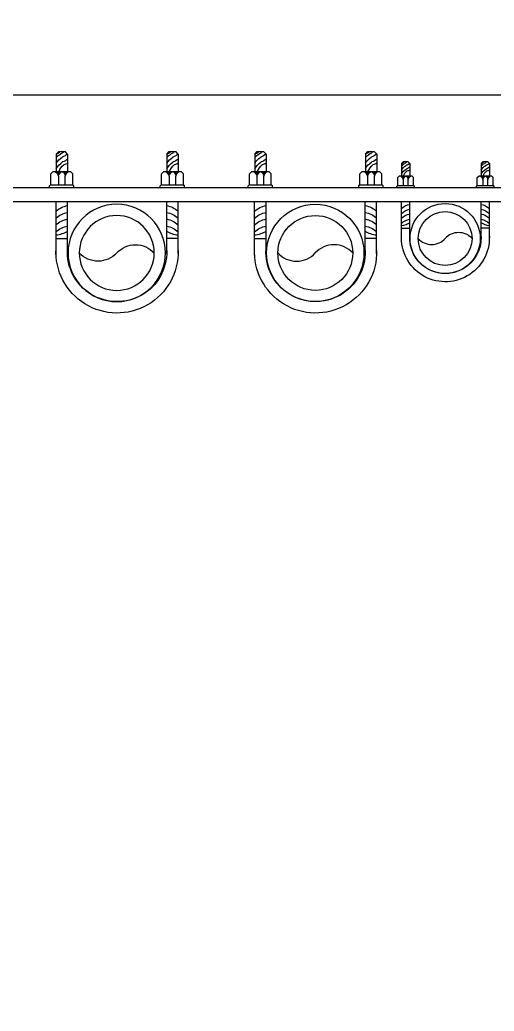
# Model space of a CAD drawing. Header units: millimetres. Extents: x 27934 to 36355, y -8056 to 1263.
# Drawn here: x 34194 to 34447, y -3331 to -2802 of the extents above; entities that cross this region are included whole.
import ezdxf

# ---------------------------------------------------------------- set-up
doc = ezdxf.new("R2010")
doc.units = ezdxf.units.MM
doc.header["$MEASUREMENT"] = 0
doc.layers.add('_ResiFSI', color=190, linetype='Continuous')
doc.layers.add('SH - HWR', color=6, linetype='Continuous')
for name, color, linetype, lineweight in [('column no.', 183, 'Continuous', 13), ('SH - ANGLE SUPPORT', 7, 'Continuous', 30), ('SH - CWS', 180, 'Continuous', 30), ('SH - HWS', 1, 'Continuous', 30), ('WALL A', 7, 'Continuous', 5)]:
    doc.layers.add(name, color=color, linetype=linetype, lineweight=lineweight)

# ---------------------------------------------------------------- blocks, each defined once
blk = doc.blocks.new('FGDFGRTERT')
at = {"layer": 'SH - CWS', "linetype": 'Continuous', "lineweight": 30, "ltscale": 150}
for radius in [25.97400000393951, 19.98000000303039]:
    blk.add_circle((-154829.2907575804, -232389.8075488955), radius, dxfattribs=at)
for centre, start, end in [((-154839.2807575822, -232398.9385327323), 42.42769883528985, 137.572301155491), ((-154819.3007575791, -232380.6765650591), 222.4276988542886, 317.5723011457114)]:
    blk.add_arc(centre, 13.53421463750137, start, end, dxfattribs=at)
blk = doc.blocks.new('RTYTR')
at = {"layer": 'SH - HWS', "linetype": 'Continuous', "lineweight": 30, "ltscale": 150}
for radius in [1.038960000157578, 0.799200000121216]:
    blk.add_circle((241773.2815622848, -100541.4597254246), radius, dxfattribs=at)
for centre, start, end in [((241773.6811622849, -100541.8249647781), 42.42769885060751, 137.5723011648859), ((241772.8819622848, -100541.0944860711), 222.4276988506075, 317.5723011493925)]:
    blk.add_arc(centre, 0.541368585500055, start, end, dxfattribs=at)
blk = doc.blocks.new('*X195')
at = {"color": 0}
for p, q in [((113.6040440224238, 341.4692042597887), (113.7240518539459, 341.5892120913109)), ((113.7279130090329, 341.4162965511011), (114.3176786467903, 342.0060621888587)), ((113.8423566890578, 341.3539635358294), (114.318169125598, 341.8297759723697)), ((113.9481308900426, 341.2829610415177), (114.3186596044057, 341.6534897558808)), ((114.0456951115147, 341.2037485676931), (114.3191500832134, 341.4772035393919)), ((114.1352787081868, 341.1165554690687), (114.3196405620211, 341.3009173229029)), ((114.2169109186877, 341.0214109842728), (114.3201310408288, 341.1246311064139)), ((114.2904245531791, 340.9181479234677), (114.3206215196365, 340.948344889925))]:
    blk.add_line(p, q, dxfattribs=at)
blk = doc.blocks.new('TERTT')
at = {"layer": 'SH - ANGLE SUPPORT'}
for p, q in [((-154750.420467085, -232320.1943425272), (-154748.750259829, -232318.5241352708)), ((-154750.420467085, -232320.1943425272), (-154750.420467085, -232331.7354736811)), ((-154744.4732597269, -232318.5241352708), (-154748.750259829, -232318.5241352708)), ((-154742.8030524705, -232320.1943425272), (-154744.4732597269, -232318.5241352708)), ((-154742.8030524705, -232320.1943425272), (-154742.8030524705, -232331.7354736811)), ((-154676.6582167816, -232320.1943425272), (-154674.9880095251, -232318.5241352708)), ((-154676.6582167816, -232320.1943425272), (-154676.6582167816, -232331.7354736811)), ((-154670.7110094231, -232318.5241352708), (-154674.9880095251, -232318.5241352708)), ((-154669.0408021671, -232320.1943425272), (-154670.7110094231, -232318.5241352708)), ((-154669.0408021671, -232320.1943425272), (-154669.0408021671, -232331.7354736811)), ((-154753.8617655253, -232333.3213571384), (-154752.285344775, -232331.7449363886)), ((-154753.855033815, -232340.5688002852), (-154753.855033815, -232333.3213571384)), ((-154740.7850479899, -232331.7449363886), (-154752.285344775, -232331.7449363886)), ((-154748.8125012997, -232340.6721117651), (-154748.8125012997, -232334.9550218396)), ((-154744.2579029022, -232334.9427539329), (-154744.2579029022, -232340.6721117651)), ((-154739.2086272401, -232333.3213571384), (-154740.7850479899, -232331.7449363886)), ((-154739.2086272401, -232340.5688002852), (-154739.2086272401, -232333.3213571384)), ((-154680.0995152219, -232333.3213571384), (-154678.5230944717, -232331.7449363886)), ((-154680.0995152219, -232340.5688002852), (-154680.0995152219, -232333.3213571384)), ((-154667.0227976865, -232331.7449363886), (-154678.5230944717, -232331.7449363886)), ((-154675.0502509963, -232340.6721117651), (-154675.0502509963, -232334.9550218396)), ((-154670.4956525989, -232334.9427539329), (-154670.4956525989, -232340.6721117651)), ((-154665.4463769367, -232333.3213571384), (-154667.0227976865, -232331.7449363886)), ((-154665.4463769367, -232340.5688002852), (-154665.4463769367, -232333.3213571384)), ((-154754.6499758999, -232341.3637423701), (-154753.855033815, -232340.5688002852)), ((-154754.6499758999, -232342.6426377025), (-154754.6499758999, -232341.3637423701)), ((-154739.1053157606, -232340.6721117651), (-154753.9583452945, -232340.6721117651)), ((-154738.4136851552, -232341.3637423701), (-154739.2086272401, -232340.5688002852)), ((-154738.4136851552, -232342.6426377025), (-154738.4136851552, -232341.3637423701)), ((-154680.8877255965, -232341.363742371), (-154680.1960949911, -232340.6721117651)), ((-154680.8877255965, -232342.6426377025), (-154680.8877255965, -232341.363742371)), ((-154665.3430654573, -232340.6721117651), (-154680.1960949911, -232340.6721117651)), ((-154664.6514348519, -232341.3637423701), (-154665.4463769367, -232340.5688002852)), ((-154664.6514348519, -232342.6426377025), (-154664.6514348519, -232341.3637423701)), ((-154750.3349210264, -232390.1788087162), (-154750.3349210264, -232355.4484466892)), ((-154742.7175064119, -232390.0797121385), (-154742.7175064119, -232355.4484466892)), ((-154676.5726707226, -232391.1349489485), (-154676.5726707231, -232355.4484466892)), ((-154668.9552561081, -232391.3493223157), (-154668.9552561081, -232355.4484466895)), ((-154750.3349210264, -232380.2297437084), (-154742.7175064126, -232380.2297437087)), ((-154668.9550548407, -232380.2297437084), (-154676.5724694552, -232380.2297437087))]:
    blk.add_line(p, q, dxfattribs=at)
for centre, radius, start, end in [((-154745.3974482681, -232316.3762739372), 6.051082702088827, 216.9055139519737, 256.8201396722744), ((-154744.6892939035, -232317.1950624725), 3.16441430789623, 204.8349623555246, 250.1048252852758), ((-154743.5728188793, -232311.4189206721), 7.657182762702688, 248.1120967356579, 259.0569837505209), ((-154754.1568689993, -232334.0307418211), 16.20207944040969, 45.51175455902419, 58.80988456249169), ((-154753.4171257096, -232332.7969962514), 16.20207944040969, 49.07234116160521, 58.80988456249169), ((-154671.6351979647, -232316.3762739372), 6.051082702088827, 216.9055139519737, 256.8201396722744), ((-154670.9270436002, -232317.1950624725), 3.16441430789623, 204.8349623555246, 250.1048252852758), ((-154669.8105685754, -232311.4189206721), 7.657182762702688, 248.1120967356579, 259.0569837505209), ((-154680.3946186959, -232334.0307418211), 16.20207944040969, 45.51175455902419, 58.80988456249169), ((-154679.6548754062, -232332.7969962514), 16.20207944040969, 49.07234116160521, 58.80988456249169), ((-154745.6548594302, -232319.6020463468), 6.033347139270096, 217.8258961385417, 256.7878060606308), ((-154746.3446746309, -232319.8083553863), 7.657182762702688, 237.8401244040702, 259.0569837505209), ((-154755.1494043896, -232335.7955497113), 11.21461050463574, 21.22519503605579, 49.04263283426971), ((-154755.0908282024, -232337.2260138785), 14.24729025079464, 30.40561704176357, 55.56222004518581), ((-154754.8756813701, -232334.1415925153), 14.37251771764404, 32.86198149989162, 55.70363924128691), ((-154671.8926091264, -232319.6020463468), 6.033347139270096, 217.8258961385417, 256.7878060606308), ((-154672.5824243275, -232319.8083553863), 7.657182762702688, 237.8401244040702, 259.0569837505209), ((-154681.3871540855, -232335.7955497113), 11.21461050463574, 21.22519503605579, 49.04263283426971), ((-154681.3285778985, -232337.2260138785), 14.24729025079464, 30.40561704176357, 55.56222004518581), ((-154681.113431066, -232334.1415925153), 14.37251771764404, 32.86198149989162, 55.70363924128691), ((-154754.0914742395, -232336.4818168853), 5.495330600659576, 15.79232975860325, 59.25612072830137), ((-154744.1313284582, -232335.5841767499), 4.710343185314155, 125.4061162208054, 172.7073083098885), ((-154749.5583060604, -232336.4818168853), 5.495330600659576, 15.79232975860325, 59.53994665230482), ((-154738.9824935686, -232336.4818168853), 5.495330600659576, 120.7438792716986, 164.2076702413968), ((-154680.3292239362, -232336.4818168853), 5.495330600659576, 15.79232975860325, 59.25612072830137), ((-154670.3690781548, -232335.5841767499), 4.710343185314155, 125.4061162208054, 172.7073083098885), ((-154675.796055757, -232336.4818168853), 5.495330600659576, 15.79232975860325, 59.53994665230482), ((-154665.2202432655, -232336.4818168853), 5.495330600659576, 120.7438792716986, 164.2076702413968), ((-154740.0320729393, -232372.7178586687), 14.81222970629012, 100.4453924311263, 134.0721244768039), ((-154740.0320729393, -232377.2857742302), 14.81222970629012, 100.4453967697254, 134.0721244768039), ((-154740.0320729393, -232381.696169072), 14.81222970629012, 100.4453967697254, 134.0721244768039), ((-154679.2579029283, -232372.7178586687), 14.81222970629012, 45.9278755231961, 79.55460758395009), ((-154679.2579029283, -232377.2857742302), 14.81222970629012, 45.9278755231961, 79.55460321519811), ((-154679.2579029283, -232381.696169072), 14.81222970629012, 45.9278755231961, 79.55460321519811), ((-154752.9972100712, -232358.0435652885), 20.15303510611701, 277.5911669692508, 300.6693025740933), ((-154740.0320729393, -232386.4215984897), 14.81222970629012, 100.4453967697254, 134.0721244768039), ((-154679.2579029283, -232386.4215984897), 14.81222970629012, 45.9278755231961, 79.55460321519811), ((-154666.2927657967, -232358.0435652885), 20.15303510611701, 239.3306974259067, 262.4088330172922), ((-154709.6221817763, -232389.1714766065), 40.72519926584655, 178.4280255469701, 3.399947467253462), ((-154709.6221817763, -232389.1714766065), 33.1077846513376, 178.4280255469701, 3.399947467253462)]:
    blk.add_arc(centre, radius, start, end, dxfattribs=at)
at = {"layer": 'SH - ANGLE SUPPORT', "xscale": 3.941051874824981, "yscale": 3.941051874824981, "zscale": 3.941051874824981, "rotation": 90}
for p in [(-153403.0466199768, -232782.2893083361), (-153398.4131855595, -232782.2770404296), (-153329.2843696734, -232782.2893083361), (-153324.6509352561, -232782.2770404296)]:
    blk.add_blockref('*X195', p, dxfattribs=at)
blk = doc.blocks.new('UKUIY')
at = {"layer": 'SH - HWR', "linetype": 'Continuous', "lineweight": 30, "ltscale": 150}
for radius in [0.7480512001134578, 0.5754240000872753]:
    blk.add_circle((241733.6937764234, -100973.7020154647), radius, dxfattribs=at)
for centre, start, end in [((241733.4060644234, -100973.4390431302), 222.4276988517656, 317.5723011623696), ((241733.9814884236, -100973.9649877992), 42.42769885168518, 137.5723011622776)]:
    blk.add_arc(centre, 0.3897853815600396, start, end, dxfattribs=at)
blk = doc.blocks.new('ututyu')
at = {"layer": 'SH - ANGLE SUPPORT'}
for p, q in [((296251.2430530102, -87335.18546695975, -2.4574192e-09), (296251.1896063779, -87335.23891359194, -2.4574192e-09)), ((296251.2430530102, -87335.18546695975, -2.4574192e-09), (296251.6123692071, -87335.18546695975, -2.4574192e-09)), ((296251.6631174777, -87335.07044535238, -2.4574192e-09), (296251.6126720137, -87335.1208908164, -2.4574192e-09)), ((296251.6126720137, -87335.1208908164, -2.4574192e-09), (296251.6126720137, -87335.48890031347, -2.4574192e-09)), ((296251.8950356584, -87335.07044535238, -2.4574192e-09), (296251.6631174777, -87335.07044535238, -2.4574192e-09)), ((296251.9204738051, -87335.04500720566, -2.4574192e-09), (296251.8950356584, -87335.07044535238, -2.4574192e-09)), ((296251.8983416257, -87335.06713938504, -2.4574192e-09), (296251.8983416257, -87335.54243633014, -2.4574192e-09)), ((296251.9613984558, -87335.04500720566, -2.4574192e-09), (296251.9204738051, -87335.04500720566, -2.4574192e-09)), ((296253.4051664242, -87335.18272954308, -2.4574192e-09), (296252.2563384042, -87335.18272954308, -2.4574192e-09)), ((296253.0493399088, -87335.1827231025, -2.4574192e-09), (296253.0493399088, -87335.42648037015, -2.4574192e-09)), ((296251.1896063779, -87335.23891359194, -2.4574192e-09), (296251.1896063779, -87335.37577759523, -2.4574192e-09)), ((296251.2430530102, -87335.4292242274, -2.4574192e-09), (296251.1896063779, -87335.37577759523, -2.4574192e-09)), ((296251.7150021751, -87335.23202217357, -2.4574192e-09), (296251.8983416257, -87335.23202217357, -2.4574192e-09)), ((296251.8983416257, -87335.37776932228, -2.4574192e-09), (296251.7153947481, -87335.37776932228, -2.4574192e-09)), ((296251.2430530102, -87335.4292242274, -2.4574192e-09), (296251.6123692071, -87335.4292242274, -2.4574192e-09)), ((296251.6631174777, -87335.5393457775, -2.4574192e-09), (296251.6126720137, -87335.48890031347, -2.4574192e-09)), ((296251.8950356584, -87335.5393457775, -2.4574192e-09), (296251.6631174777, -87335.5393457775, -2.4574192e-09)), ((296251.9204738051, -87335.56456850951, -2.4574192e-09), (296251.8983416257, -87335.54243633014, -2.4574192e-09)), ((296251.9613984558, -87335.56456850951, -2.4574192e-09), (296251.9204738051, -87335.56456850951, -2.4574192e-09)), ((296253.3983064765, -87335.42648681071, -2.4574192e-09), (296252.2563384042, -87335.42648681073, -2.4574192e-09)), ((296251.6631174777, -87337.43083736209, -2.4574192e-09), (296251.6126720137, -87337.48128282608, -2.4574192e-09)), ((296251.6126720137, -87337.48128282608, -2.4574192e-09), (296251.6126720137, -87337.8492923232, -2.4574192e-09)), ((296251.8950356584, -87337.43083736209, -2.4574192e-09), (296251.6631174777, -87337.43083736209, -2.4574192e-09)), ((296251.9204738051, -87337.40539921535, -2.4574192e-09), (296251.8950356584, -87337.43083736209, -2.4574192e-09)), ((296251.8983416257, -87337.42753139474, -2.4574192e-09), (296251.8983416257, -87337.90282833982, -2.4574192e-09)), ((296251.9613984558, -87337.40539921535, -2.4574192e-09), (296251.9204738051, -87337.40539921535, -2.4574192e-09)), ((296251.2430530102, -87337.54585896946, -2.4574192e-09), (296251.1896063779, -87337.59930560166, -2.4574192e-09)), ((296251.1896063779, -87337.59930560166, -2.4574192e-09), (296251.1896063779, -87337.73616960493, -2.4574192e-09)), ((296251.2430530102, -87337.7896162371, -2.4574192e-09), (296251.1896063779, -87337.73616960493, -2.4574192e-09)), ((296251.2430530102, -87337.54585896946, -2.4574192e-09), (296251.6123692071, -87337.54585896946, -2.4574192e-09)), ((296251.7150021751, -87337.59241418327, -2.4574192e-09), (296251.8983416257, -87337.59241418327, -2.4574192e-09)), ((296251.8983416257, -87337.73816133199, -2.4574192e-09), (296251.7153947481, -87337.73816133199, -2.4574192e-09)), ((296253.3645388986, -87337.54312155278, -2.4574192e-09), (296252.2563384042, -87337.54312155278, -2.4574192e-09)), ((296253.0493399088, -87337.78687882044, -2.4574192e-09), (296253.0493399088, -87337.5431215528, -2.4574192e-09)), ((296251.2430530102, -87337.7896162371, -2.4574192e-09), (296251.6123692071, -87337.7896162371, -2.4574192e-09)), ((296251.6631174777, -87337.89973778721, -2.4574192e-09), (296251.6126720137, -87337.8492923232, -2.4574192e-09)), ((296251.8950356584, -87337.89952237248, -2.4574192e-09), (296251.6631174777, -87337.89952237248, -2.4574192e-09)), ((296251.9204738051, -87337.9249605192, -2.4574192e-09), (296251.8950356584, -87337.89952237248, -2.4574192e-09)), ((296251.9613984558, -87337.9249605192, -2.4574192e-09), (296251.9204738051, -87337.9249605192, -2.4574192e-09)), ((296253.3677099891, -87337.78687882044, -2.4574192e-09), (296252.2563384042, -87337.78687882044, -2.4574192e-09))]:
    blk.add_line(p, q, dxfattribs=at)
for centre, radius, start, end in [((296251.6463379293, -87335.5251173034, -2.4574192e-09), 0.5184665420931103, 139.072341141573, 148.8098845502095), ((296251.6858177875, -87335.54878908867, -2.4574192e-09), 0.5184665420931103, 135.5117545379849, 148.8098845502095), ((296251.6893650097, -87335.57179108451, -2.4574192e-09), 0.4599205669646093, 122.8619815332734, 145.7036392483131), ((296251.7880664934, -87335.57867578317, -2.4574192e-09), 0.4559132880254288, 120.4056170131379, 145.5622200292663), ((296251.7642521896, -87335.06320907491, -2.4574192e-09), 0.1758505792211065, 210.743879275995, 254.2076702161774), ((296252.8089595876, -87335.5124142413, -2.4574192e-09), 0.4739913506012841, 135.9278755039168, 169.5546075904013), ((296252.9551328855, -87335.5124142413, -2.4574192e-09), 0.4739913506012841, 135.9278755039168, 169.5546032113931), ((296253.0962655204, -87335.5124142413, -2.4574192e-09), 0.4739913506012841, 135.9278755039168, 169.5546032113931), ((296253.2474792619, -87335.5124142413, -2.4574192e-09), 0.4739913506012841, 135.9278755039168, 169.5546032113931), ((296252.3393821994, -87335.09752985308, -2.4574192e-09), 0.6448971233957445, 329.3306974599662, 352.4088330084667), ((296253.3354753616, -87336.48407116444, -2.4574192e-09), 1.303206376507088, 268.4280255201957, 93.39994751823622), ((296250.9622395108, -87335.21009948482, -2.4574192e-09), 0.245029848406486, 338.1120967534624, 349.0569837370736), ((296251.1470760484, -87335.24582668561, -2.4574192e-09), 0.1012612578526794, 294.8349623465093, 340.1048252874598), ((296251.1208748152, -87335.26848762528, -2.4574192e-09), 0.1936346464668426, 306.9055139747139, 346.8201396705782), ((296251.2240995323, -87335.27672478247, -2.4574192e-09), 0.1930671084566432, 307.8258961126268, 346.7878060689784), ((296251.2307014216, -87335.29879886888, -2.4574192e-09), 0.245029848406486, 327.8401244101287, 349.0569837370736), ((296251.74229164, -87335.58055022117, -2.4574192e-09), 0.3588675361483436, 111.2251950672659, 139.0426328440261), ((296251.7642521896, -87335.40163507462, -2.4574192e-09), 0.1758505792211065, 105.7923297838226, 149.5399466802105), ((296251.7355277052, -87335.22797179135, -2.4574192e-09), 0.1507309819300531, 215.4061162163827, 262.7073082617051), ((296251.7642521896, -87335.54669645635, -2.4574192e-09), 0.1758505792211065, 105.7923297838226, 149.256120724005), ((296253.3354753616, -87336.48407116444, -2.4574192e-09), 1.059449108842799, 268.4280255201957, 93.39994751823622), ((296251.7642521896, -87337.42360108459, -2.4574192e-09), 0.1758505792211065, 210.743879275995, 254.2076702161774), ((296250.9622395108, -87337.57049149454, -2.4574192e-09), 0.245029848406486, 338.1120967534624, 349.0569837370736), ((296251.1470760484, -87337.60621869532, -2.4574192e-09), 0.1012612578526794, 294.8349623465093, 340.1048252874598), ((296251.6463379293, -87337.88550931311, -2.4574192e-09), 0.5184665420931103, 139.072341141573, 148.8098845502095), ((296251.1208748152, -87337.62887963495, -2.4574192e-09), 0.1936346464668426, 306.9055139747139, 346.8201396705782), ((296251.6858177875, -87337.90918109837, -2.4574192e-09), 0.5184665420931103, 135.5117545379849, 148.8098845502095), ((296251.6893650097, -87337.93218309426, -2.4574192e-09), 0.4599205669646093, 122.8619815332734, 145.7036392483131), ((296251.2240995323, -87337.63711679216, -2.4574192e-09), 0.1930671084566432, 307.8258961126268, 346.7878060689784), ((296251.7880664934, -87337.93906779287, -2.4574192e-09), 0.4559132880254288, 120.4056170131379, 145.5622200292663), ((296251.2307014216, -87337.6591908786, -2.4574192e-09), 0.245029848406486, 327.8401244101287, 349.0569837370736), ((296251.74229164, -87337.9409422309, -2.4574192e-09), 0.3588675361483436, 111.2251950672659, 139.0426328440261), ((296251.7642521896, -87337.76202708433, -2.4574192e-09), 0.1758505792211065, 105.7923297838226, 149.5399466802105), ((296251.7355277052, -87337.58836380109, -2.4574192e-09), 0.1507309819300531, 215.4061162163827, 262.7073082617051), ((296251.7642521896, -87337.90708846608, -2.4574192e-09), 0.1758505792211065, 105.7923297838226, 149.256120724005), ((296252.8089595876, -87337.45718768165, -2.4574192e-09), 0.4739913506012841, 190.4453924352219, 224.0721244960831), ((296252.9551328855, -87337.45718768165, -2.4574192e-09), 0.4739913506012841, 190.4453967886066, 224.0721244960831), ((296253.0962655204, -87337.45718768165, -2.4574192e-09), 0.4739913506012841, 190.4453967886066, 224.0721244960831), ((296253.2474792619, -87337.45718768165, -2.4574192e-09), 0.4739913506012841, 190.4453967886066, 224.0721244960831), ((296252.3393821994, -87337.87207206988, -2.4574192e-09), 0.6448971233957445, 7.591166965706414, 30.66930254003382)]:
    blk.add_arc(centre, radius, start, end, dxfattribs=at)
at = {"layer": 'SH - ANGLE SUPPORT', "xscale": 0.1261136599943995, "yscale": 0.1261136599943995, "zscale": 0.1261136599943995, "rotation": 180}
for p in [(296266.029699343, -87292.1649912186, -2.4574192e-09), (296266.0300919161, -87292.31326111995, -2.4574192e-09), (296266.029699343, -87294.5253832283, -2.4574192e-09), (296266.0300919161, -87294.67365312968, -2.4574192e-09)]:
    blk.add_blockref('*X195', p, dxfattribs=at)
blk = doc.blocks.new('ytryrtyy')
at = {"layer": 'SH - ANGLE SUPPORT'}
for p, q in [((296251.6631151839, -87330.46443130383, -2.4574192e-09), (296251.6126697198, -87330.5148767678, -2.4574192e-09)), ((296251.6126697198, -87330.5148767678, -2.4574192e-09), (296251.6126697198, -87330.88288626492, -2.4574192e-09)), ((296251.8950333645, -87330.46443130383, -2.4574192e-09), (296251.6631151839, -87330.46443130383, -2.4574192e-09)), ((296251.9204715112, -87330.4389931571, -2.4574192e-09), (296251.8950333645, -87330.46443130383, -2.4574192e-09)), ((296251.8983393318, -87330.46112533649, -2.4574192e-09), (296251.8983393318, -87330.93642228155, -2.4574192e-09)), ((296251.9613961618, -87330.4389931571, -2.4574192e-09), (296251.9204715112, -87330.4389931571, -2.4574192e-09)), ((296251.2430507162, -87330.57945291117, -2.4574192e-09), (296251.189604084, -87330.63289954337, -2.4574192e-09)), ((296251.189604084, -87330.63289954337, -2.4574192e-09), (296251.189604084, -87330.76976354665, -2.4574192e-09)), ((296251.2430507162, -87330.57945291117, -2.4574192e-09), (296251.6123669131, -87330.57945291117, -2.4574192e-09)), ((296251.7149998813, -87330.626008125, -2.4574192e-09), (296251.8983393318, -87330.626008125, -2.4574192e-09)), ((296253.4051629548, -87330.5767154945, -2.4574192e-09), (296252.2563349347, -87330.5767154945, -2.4574192e-09)), ((296253.0493364393, -87330.57670905394, -2.4574192e-09), (296253.0493364393, -87330.8204663216, -2.4574192e-09)), ((296251.2430507162, -87330.82321017885, -2.4574192e-09), (296251.189604084, -87330.76976354665, -2.4574192e-09)), ((296251.2430507162, -87330.82321017885, -2.4574192e-09), (296251.6123669131, -87330.82321017885, -2.4574192e-09)), ((296251.6631151839, -87330.93333172893, -2.4574192e-09), (296251.6126697198, -87330.88288626492, -2.4574192e-09)), ((296251.8950333645, -87330.93333172893, -2.4574192e-09), (296251.6631151839, -87330.93333172893, -2.4574192e-09)), ((296251.8983393318, -87330.77175527372, -2.4574192e-09), (296251.7153924542, -87330.77175527372, -2.4574192e-09)), ((296251.9204715112, -87330.95855446093, -2.4574192e-09), (296251.8983393318, -87330.93642228155, -2.4574192e-09)), ((296251.9613961618, -87330.95855446093, -2.4574192e-09), (296251.9204715112, -87330.95855446093, -2.4574192e-09)), ((296253.398303007, -87330.82047276216, -2.4574192e-09), (296252.2563349347, -87330.82047276218, -2.4574192e-09)), ((296251.6631151839, -87332.82482331352, -2.4574192e-09), (296251.6126697198, -87332.87526877751, -2.4574192e-09)), ((296251.6126697198, -87332.87526877751, -2.4574192e-09), (296251.6126697198, -87333.24327827463, -2.4574192e-09)), ((296251.8950333645, -87332.82482331352, -2.4574192e-09), (296251.6631151839, -87332.82482331352, -2.4574192e-09)), ((296251.9204715112, -87332.7993851668, -2.4574192e-09), (296251.8950333645, -87332.82482331352, -2.4574192e-09)), ((296251.8983393318, -87332.82151734616, -2.4574192e-09), (296251.8983393318, -87333.29681429124, -2.4574192e-09)), ((296251.9613961618, -87332.7993851668, -2.4574192e-09), (296251.9204715112, -87332.7993851668, -2.4574192e-09)), ((296251.2430507162, -87332.9398449209, -2.4574192e-09), (296251.189604084, -87332.99329155308, -2.4574192e-09)), ((296251.189604084, -87332.99329155308, -2.4574192e-09), (296251.189604084, -87333.13015555638, -2.4574192e-09)), ((296251.2430507162, -87332.9398449209, -2.4574192e-09), (296251.6123669131, -87332.9398449209, -2.4574192e-09)), ((296251.7149998813, -87332.98640013472, -2.4574192e-09), (296251.8983393318, -87332.98640013472, -2.4574192e-09)), ((296253.3645354291, -87332.93710750423, -2.4574192e-09), (296252.2563349347, -87332.93710750423, -2.4574192e-09)), ((296253.0493364393, -87333.18086477186, -2.4574192e-09), (296253.0493364393, -87332.93710750424, -2.4574192e-09)), ((296251.2430507162, -87333.18360218857, -2.4574192e-09), (296251.189604084, -87333.13015555638, -2.4574192e-09)), ((296251.2430507162, -87333.18360218857, -2.4574192e-09), (296251.6123669131, -87333.18360218857, -2.4574192e-09)), ((296251.6631151839, -87333.29372373866, -2.4574192e-09), (296251.6126697198, -87333.24327827463, -2.4574192e-09)), ((296251.8950333645, -87333.29350832391, -2.4574192e-09), (296251.6631151839, -87333.29350832391, -2.4574192e-09)), ((296251.8983393318, -87333.13214728342, -2.4574192e-09), (296251.7153924542, -87333.13214728342, -2.4574192e-09)), ((296251.9204715112, -87333.31894647061, -2.4574192e-09), (296251.8950333645, -87333.29350832391, -2.4574192e-09)), ((296253.3677065195, -87333.18086477186, -2.4574192e-09), (296252.2563349347, -87333.18086477186, -2.4574192e-09)), ((296251.9613961618, -87333.31894647061, -2.4574192e-09), (296251.9204715112, -87333.31894647061, -2.4574192e-09))]:
    blk.add_line(p, q, dxfattribs=at)
for centre, radius, start, end in [((296250.962237217, -87330.60408543625, -2.4574192e-09), 0.245029848406486, 338.1120967534624, 349.0569837370736), ((296251.1470737545, -87330.63981263703, -2.4574192e-09), 0.1012612578526794, 294.8349623465093, 340.1048252874598), ((296251.6463356354, -87330.91910325484, -2.4574192e-09), 0.5184665420931103, 139.072341141573, 148.8098845502095), ((296251.1208725213, -87330.66247357671, -2.4574192e-09), 0.1936346464668426, 306.9055139747139, 346.8201396705782), ((296251.6858154936, -87330.94277504012, -2.4574192e-09), 0.5184665420931103, 135.5117545379849, 148.8098845502095), ((296251.6893627158, -87330.96577703593, -2.4574192e-09), 0.4599205669646093, 122.8619815332734, 145.7036392483131), ((296251.2240972385, -87330.67071073389, -2.4574192e-09), 0.1930671084566432, 307.8258961126268, 346.7878060689784), ((296251.7880641995, -87330.97266173459, -2.4574192e-09), 0.4559132880254288, 120.4056170131379, 145.5622200292663), ((296251.2306991277, -87330.69278482032, -2.4574192e-09), 0.245029848406486, 327.8401244101287, 349.0569837370736), ((296251.7422893462, -87330.97453617258, -2.4574192e-09), 0.3588675361483436, 111.2251950672659, 139.0426328440261), ((296251.7642498957, -87330.79562102606, -2.4574192e-09), 0.1758505792211065, 105.7923297838226, 149.5399466802105), ((296251.7355254114, -87330.6219577428, -2.4574192e-09), 0.1507309819300531, 215.4061162163827, 262.7073082617051), ((296251.7642498957, -87330.45719502633, -2.4574192e-09), 0.1758505792211065, 210.743879275995, 254.2076702161774), ((296252.808956118, -87330.90640019275, -2.4574192e-09), 0.4739913506012841, 135.9278755039168, 169.5546075904013), ((296252.955129416, -87330.90640019275, -2.4574192e-09), 0.4739913506012841, 135.9278755039168, 169.5546032113931), ((296253.0962620509, -87330.90640019275, -2.4574192e-09), 0.4739913506012841, 135.9278755039168, 169.5546032113931), ((296253.2474757923, -87330.90640019275, -2.4574192e-09), 0.4739913506012841, 135.9278755039168, 169.5546032113931), ((296252.33937873, -87330.49151580456, -2.4574192e-09), 0.6448971233957445, 329.3306974599662, 352.4088330084667), ((296253.3354718921, -87331.87805711589, -2.4574192e-09), 1.303206376507088, 268.4280255201957, 93.39994751823622), ((296251.7642498957, -87330.94068240779, -2.4574192e-09), 0.1758505792211065, 105.7923297838226, 149.256120724005), ((296253.3354718921, -87331.87805711589, -2.4574192e-09), 1.059449108842799, 268.4280255201957, 93.39994751823622), ((296250.962237217, -87332.96447744597, -2.4574192e-09), 0.245029848406486, 338.1120967534624, 349.0569837370736), ((296251.1470737545, -87333.00020464676, -2.4574192e-09), 0.1012612578526794, 294.8349623465093, 340.1048252874598), ((296251.6463356354, -87333.27949526453, -2.4574192e-09), 0.5184665420931103, 139.072341141573, 148.8098845502095), ((296251.1208725213, -87333.0228655864, -2.4574192e-09), 0.1936346464668426, 306.9055139747139, 346.8201396705782), ((296251.6858154936, -87333.30316704982, -2.4574192e-09), 0.5184665420931103, 135.5117545379849, 148.8098845502095), ((296251.6893627158, -87333.32616904569, -2.4574192e-09), 0.4599205669646093, 122.8619815332734, 145.7036392483131), ((296251.2240972385, -87333.03110274357, -2.4574192e-09), 0.1930671084566432, 307.8258961126268, 346.7878060689784), ((296251.7880641995, -87333.33305374431, -2.4574192e-09), 0.4559132880254288, 120.4056170131379, 145.5622200292663), ((296251.7422893462, -87333.3349281823, -2.4574192e-09), 0.3588675361483436, 111.2251950672659, 139.0426328440261), ((296251.7642498957, -87333.15601303575, -2.4574192e-09), 0.1758505792211065, 105.7923297838226, 149.5399466802105), ((296251.7355254114, -87332.98234975249, -2.4574192e-09), 0.1507309819300531, 215.4061162163827, 262.7073082617051), ((296251.7642498957, -87332.81758703601, -2.4574192e-09), 0.1758505792211065, 210.743879275995, 254.2076702161774), ((296252.808956118, -87332.8511736331, -2.4574192e-09), 0.4739913506012841, 190.4453924352219, 224.0721244960831), ((296252.955129416, -87332.8511736331, -2.4574192e-09), 0.4739913506012841, 190.4453967886066, 224.0721244960831), ((296253.0962620509, -87332.8511736331, -2.4574192e-09), 0.4739913506012841, 190.4453967886066, 224.0721244960831), ((296253.2474757923, -87332.8511736331, -2.4574192e-09), 0.4739913506012841, 190.4453967886066, 224.0721244960831), ((296252.33937873, -87333.26605802131, -2.4574192e-09), 0.6448971233957445, 7.591166965706414, 30.66930254003382), ((296251.2306991277, -87333.05317683003, -2.4574192e-09), 0.245029848406486, 327.8401244101287, 349.0569837370736), ((296251.7642498957, -87333.3010744175, -2.4574192e-09), 0.1758505792211065, 105.7923297838226, 149.256120724005)]:
    blk.add_arc(centre, radius, start, end, dxfattribs=at)
at = {"layer": 'SH - ANGLE SUPPORT', "xscale": 0.1261136599943995, "yscale": 0.1261136599943995, "zscale": 0.1261136599943995, "rotation": 180}
for p in [(296266.0296970491, -87287.55897717005, -2.4574192e-09), (296266.0300896221, -87287.70724707139, -2.4574192e-09), (296266.0296970491, -87289.91936917974, -2.4574192e-09), (296266.0300896221, -87290.0676390811, -2.4574192e-09)]:
    blk.add_blockref('*X195', p, dxfattribs=at)

msp = doc.modelspace()

# ---------------------------------------------------------------- linework, layer by layer
at = {"layer": '_ResiFSI'}
msp.add_lwpolyline([(33991.18965250795, -2841.812091245345), (34926.18965250795, -2841.812091245345), (34926.18965250795, -276.8120912565209), (34076.18965250795, -276.8120912565209), (34076.18965250795, 803.187904932507), (28126.18965250795, 803.187904932507), (28126.18965250795, -7781.766513246141), (35401.18965250795, -7781.766513246141), (35401.18965250795, -4756.812091256521), (33991.18965250795, -4756.812091256521)], close=True, dxfattribs=at)
at = {"layer": 'column no.', "color": 6, "linetype": 'Continuous', "lineweight": 20, "ltscale": 0.6}
msp.add_lwpolyline([(34476.18965250795, -2841.812091245345), (33991.18965250795, -2841.812091245345), (33991.18965251914, -3041.812091256521)], dxfattribs=at)
at = {"layer": 'SH - ANGLE SUPPORT'}
for points in [[(33991.18965250795, -2841.812091245345), (33991.18935820629, -2898.797482865892), (34926.4322686473, -2898.812352555833), (34926.43707441708, -2841.812091245345)], [(34918.43453877961, -2841.823672677419), (34918.4348042885, -2891.435563466541), (33998.56748962944, -2891.427264585189), (33998.56315592845, -2841.800065415941)]]:
    msp.add_lwpolyline(points, dxfattribs=at)
at = {"layer": 'WALL A', "linetype": 'Continuous', "lineweight": 30, "ltscale": 0.6}
msp.add_lwpolyline([(34926.18965250795, -276.8120912565209), (34526.18965250795, -276.8120912565209), (34526.18965250795, -416.8120912565208), (34786.18964868954, -416.8120912565208), (34786.18964868954, -2701.812091245345), (33851.18965250795, -2701.812091245345), (33851.18965250795, -3041.812091256521), (33991.18965250795, -3041.812091256521), (33991.18965250795, -2841.812091245345), (34926.18965250795, -2841.812091245345)], close=True, dxfattribs=at)

# ---------------------------------------------------------------- block references
at = {"layer": 'SH - ANGLE SUPPORT', "extrusion": (0, 0, -1)}
for name, p, xscale, yscale, zscale, rotation in [('ytryrtyy', (2149083.730854562, 7403397.945785704, -6.143548e-08), 24.99999999999988, 24.99999999999988, -24.99999999999995, 269.999746497089), ('ytryrtyy', (2149083.730854562, 7403397.945785704, -6.143548e-08), 24.99999999999988, 24.99999999999988, -24.99999999999995, 269.999746497089), ('ututyu', (2149092.977473831, 7403397.945674314, -6.143548e-08), 24.99999999999986, 24.99999999999986, -24.99999999999995, 269.999746497089), ('ututyu', (2149092.977473831, 7403397.945674314, -6.143548e-08), 24.99999999999986, 24.99999999999986, -24.99999999999995, 269.999746497089), ('TERTT', (54692.19976830314, 130937.5482393959), 0.5759999999999998, 0.5759999999999998, -0.5759999999999998, 359.9997464970893), ('TERTT', (54692.19976830314, 130937.5482393959), 0.5759999999999998, 0.5759999999999998, -0.5759999999999998, 359.9997464970893)]:
    msp.add_blockref(name, p, dxfattribs=dict(at, xscale=xscale, yscale=yscale, zscale=zscale, rotation=rotation))
at = {"layer": 'SH - CWS', "extrusion": (0, 0, -1), "zscale": -1, "rotation": 359.9997464970892}
msp.add_blockref('FGDFGRTERT', (120584.4865031635, 229462.8326238925), dxfattribs=at)
at = {"layer": 'SH - HWR', "color": 3, "linetype": 'Continuous', "xscale": 24.99999999999985, "yscale": 24.99999999999985, "zscale": 24.99999999999985, "rotation": 180.0002535029111}
msp.add_blockref('UKUIY', (6077774.522470169, -2527234.401312905, -9.563133e-09), dxfattribs=at)
at = {"layer": 'SH - HWS', "color": 3, "linetype": 'Continuous', "xscale": 24.99999999999986, "yscale": 24.99999999999986, "zscale": 24.99999999999986, "rotation": 0.000253502910776}
msp.add_blockref('RTYTR', (-6009991.423856322, 2510583.460627546), dxfattribs=at)

doc.saveas('drawing.dxf')
